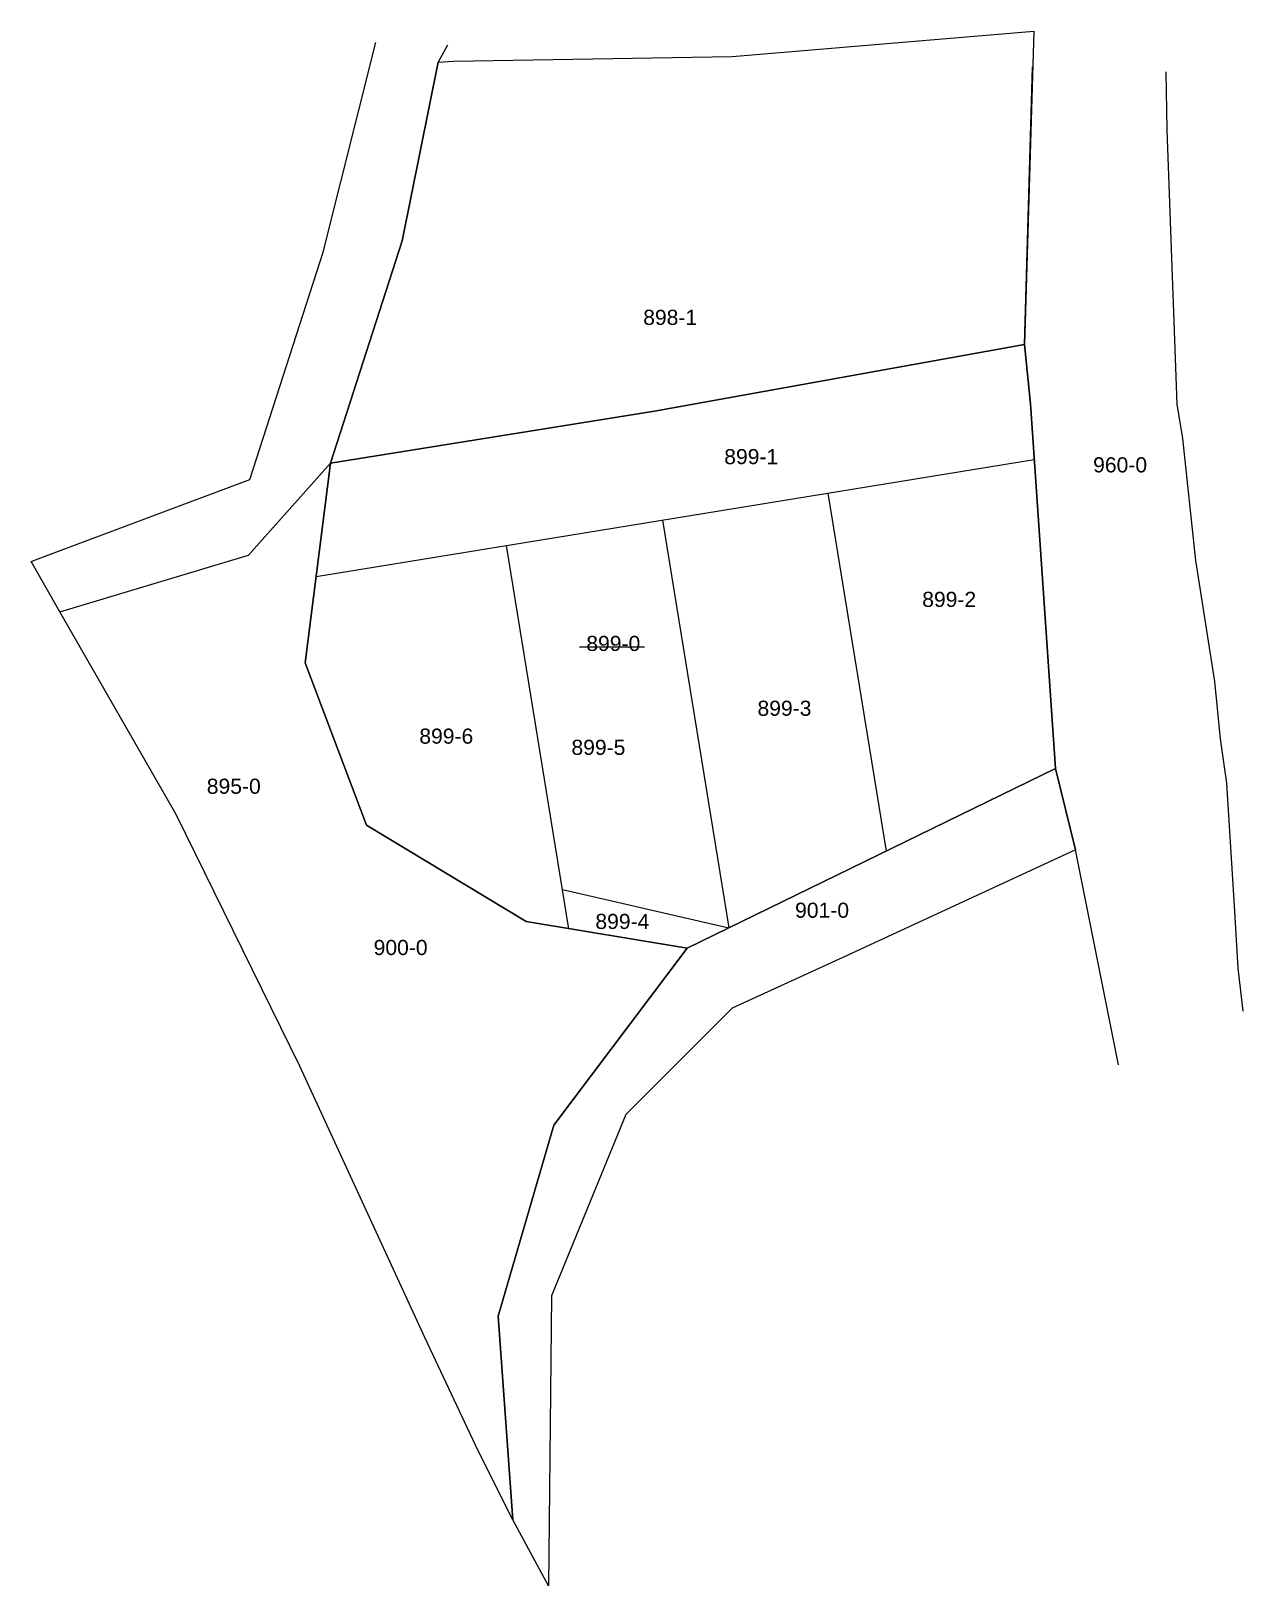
# Model space of a CAD drawing. Header units: metres. Extents: x 7510835 to 7510995, y 4693690 to 4693895.
import ezdxf

# ---------------------------------------------------------------- set-up
doc = ezdxf.new("R2010")
doc.units = ezdxf.units.M
for name, color, linetype, lineweight in [('Ndarjet', 1, 'Continuous', 0), ('Nr-Baz', 250, 'Continuous', 0), ('Nr-Kojshi', 254, 'Continuous', 0), ('Nr-Ri', 1, 'Continuous', 0), ('Parc-Baz', 7, 'Continuous', 0), ('Parc-Kojshi', 254, 'Continuous', 0)]:
    doc.layers.add(name, color=color, linetype=linetype, lineweight=lineweight)
doc.styles.get("Standard").update_dxf_attribs({"font": 'arial.ttf'})

msp = doc.modelspace()

# ---------------------------------------------------------------- linework, layer by layer
at = {"layer": 'Ndarjet', "flags": 128}
for points, elevation in [([(7510872.59, 4693823.3), (7510967.67, 4693838.81)], 624.24), ([(7510940.35, 4693834.35), (7510948.08, 4693786.97)], 622.06), ([(7510918.46, 4693830.78), (7510927.26, 4693776.82)], 622.47), ([(7510906.06, 4693776.7), (7510897.79, 4693827.41)], 623.84), ([(7510905.21, 4693781.91), (7510927.26, 4693776.82)], 623.67)]:
    msp.add_lwpolyline(points, dxfattribs=dict(at, elevation=elevation))
msp.add_lwpolyline([(7510907.48, 4693814), (7510916.08, 4693814)], dxfattribs=at)
at = {"layer": 'Parc-Baz', "flags": 128}
msp.add_lwpolyline([(7510879.25, 4693790.41), (7510871.15, 4693811.91), (7510874.5, 4693838.33), (7510917.39, 4693845.2), (7510966.37, 4693854), (7510967.16, 4693846.17), (7510970.51, 4693797.9), (7510921.71, 4693774.12), (7510900.39, 4693777.64), (7510879.25, 4693790.41)], dxfattribs=at)
at = {"layer": 'Parc-Kojshi', "flags": 128}
for points in [[(7510874.5, 4693838.33), (7510884.01, 4693867.75), (7510888.77, 4693891.36), (7510890.79, 4693891.53), (7510927.7, 4693892.15), (7510967.61, 4693895.49), (7510966.37, 4693854), (7510917.39, 4693845.2), (7510874.5, 4693838.33)], [(7510838.68, 4693818.64), (7510834.86, 4693825.3), (7510836.74, 4693826), (7510863.84, 4693836.13), (7510873.53, 4693866.25), (7510880.49, 4693893.97)], [(7510890.01, 4693893.62), (7510888.77, 4693891.36), (7510884.01, 4693867.75), (7510874.5, 4693838.33)], [(7510978.81, 4693758.68), (7510973.15, 4693787.15), (7510970.51, 4693797.9), (7510967.16, 4693846.17), (7510966.37, 4693854), (7510967.46, 4693890.77)], [(7510985.08, 4693890.12), (7510985.22, 4693882.41), (7510986.54, 4693846.14), (7510987.32, 4693841.57), (7510989.04, 4693825.44), (7510991.53, 4693809.4), (7510992.29, 4693801.82), (7510993.15, 4693795.96), (7510994.19, 4693778.97), (7510994.64, 4693771.47), (7510995.3, 4693765.8)], [(7510870.44, 4693758.53), (7510854.06, 4693791.82), (7510838.68, 4693818.64), (7510863.63, 4693826.12), (7510874.5, 4693838.33), (7510871.15, 4693811.91), (7510879.25, 4693790.41), (7510900.39, 4693777.64), (7510921.71, 4693774.12), (7510904.09, 4693750.69), (7510896.69, 4693725.41), (7510898.63, 4693698.46), (7510894.05, 4693707.62), (7510887, 4693722.59), (7510870.44, 4693758.53)], [(7510898.63, 4693698.46), (7510896.69, 4693725.41), (7510904.09, 4693750.69), (7510921.71, 4693774.12), (7510970.51, 4693797.9), (7510973.15, 4693787.15), (7510942.9, 4693773.18), (7510927.7, 4693766.19), (7510913.6, 4693752.1), (7510903.74, 4693728.14), (7510903.38, 4693689.74), (7510898.63, 4693698.46)]]:
    msp.add_lwpolyline(points, dxfattribs=at)

# ---------------------------------------------------------------- texts
at = {"layer": 'Nr-Baz'}
msp.add_text('899-0', height=2, dxfattribs=at).set_placement((7510908.37, 4693813.46))
at = {"layer": 'Nr-Kojshi'}
for s, p in [('898-1', (7510915.9, 4693856.61)), ('960-0', (7510975.47, 4693837.09)), ('895-0', (7510858.12, 4693794.56)), ('901-0', (7510936.01, 4693778.15)), ('900-0', (7510880.21, 4693773.22))]:
    msp.add_text(s, height=2, dxfattribs=at).set_placement(p)
at = {"layer": 'Nr-Ri'}
for s, p in [('899-1', (7510926.63, 4693838.18)), ('899-2', (7510952.84, 4693819.29)), ('899-3', (7510931.03, 4693804.88)), ('899-6', (7510886.26, 4693801.19)), ('899-5', (7510906.4, 4693799.71)), ('899-4', (7510909.57, 4693776.67))]:
    msp.add_text(s, height=2, dxfattribs=at).set_placement(p)

doc.saveas('drawing.dxf')
